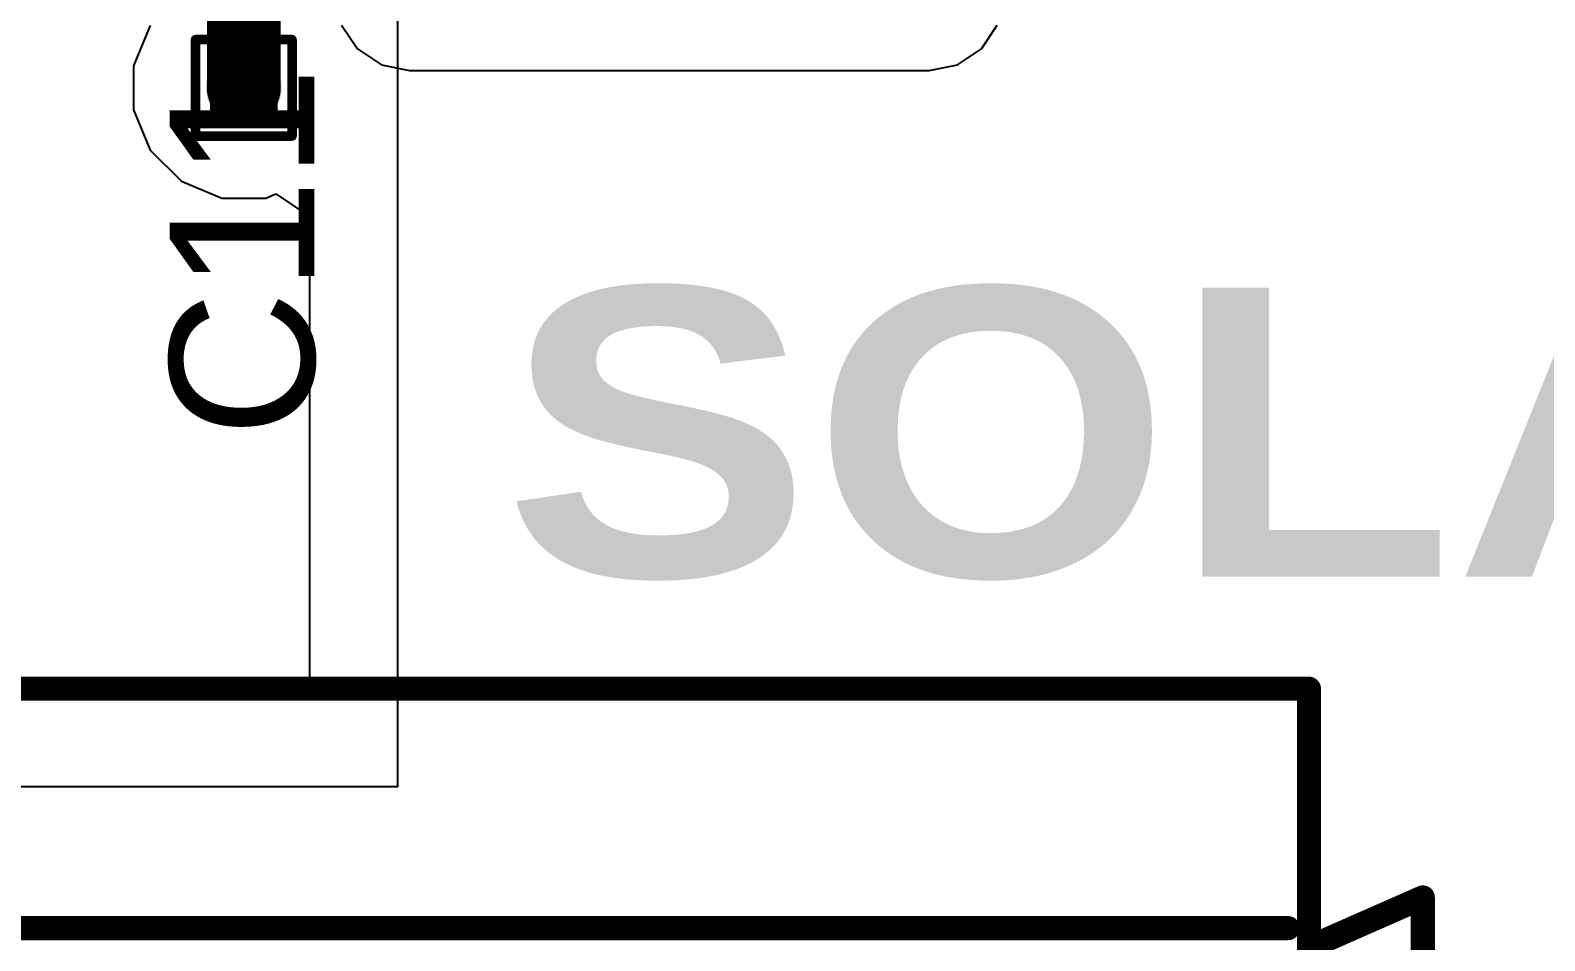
# Model space of a CAD drawing. Header units: inches. Extents: x -18 to 5357, y -8 to 5291.
# Drawn here: x 8.21 to 16.19, y 4.72 to 9.52 of the extents above; entities that cross this region are included whole.
import ezdxf

# ---------------------------------------------------------------- set-up
doc = ezdxf.new("R2010")
doc.units = ezdxf.units.IN
for name, color, linetype in [('Bottom Layer', 5, 'Continuous'), ('Drill Drawing', 1, 'Continuous'), ('Ground', 16, 'Continuous'), ('Power', 76, 'Continuous'), ('Top Layer', 1, 'Continuous'), ('Top Overlay', 2, 'Continuous'), ('Via Holes', 16, 'Continuous')]:
    doc.layers.add(name, color=color, linetype=linetype)
doc.styles.add('Arial', font='', dxfattribs={"height": 0.2})
doc.styles.add('Arial Black_Bold', font='', dxfattribs={"height": 0.2})
doc.styles.get('Arial').set_extended_font_data('Arial')
doc.styles.get('Arial Black_Bold').set_extended_font_data('Arial Black', bold=True)

# ---------------------------------------------------------------- blocks, each defined once
blk = doc.blocks.new('DB128L_5_08_2P_GN_S_85')
at = {"layer": 'Top Overlay'}
for points in [[(-5.1, 4.9492, 0.127, 0.127, 0), (-5.1, -5.1, 0.127, 0.127, 0)], [(-5.7, -3, 0.127, 0.127, 0), (-5.7, -4, 0.127, 0.127, 0)], [(-5.1, -3.7358, 0.127, 0.127, 0), (-5.7, -4, 0.127, 0.127, 0)], [(4.99, -3.8381, 0.127, 0.127, 0), (-4.99, -3.8381, 0.127, 0.127, 0)], [(0.5973, -3.8381, 0.127, 0.127, 0), (0.473, -3.8381, 0.127, 0.127, 0)], [(5.1, -5.1, 0.127, 0.127, 0), (-5.1, -5.1, 0.127, 0.127, 0)]]:
    blk.add_lwpolyline(points, format="xyseb", dxfattribs=at)
for points in [[(-5.1318, -3.7358, 0.0635, 0.0635, 1), (-5.0683, -3.7358, 0.0635, 0.0635, 1)], [(-5.0218, -3.8381, 0.0635, 0.0635, 1), (-4.9583, -3.8381, 0.0635, 0.0635, 1)], [(0.4412, -3.8381, 0.0635, 0.0635, 1), (0.5047, -3.8381, 0.0635, 0.0635, 1)], [(0.5656, -3.8381, 0.0635, 0.0635, 1), (0.6291, -3.8381, 0.0635, 0.0635, 1)], [(-5.7317, -4, 0.0635, 0.0635, 1), (-5.6682, -4, 0.0635, 0.0635, 1)], [(-5.7317, -4, 0.0635, 0.0635, 1), (-5.6682, -4, 0.0635, 0.0635, 1)], [(-5.1318, -5.1, 0.0635, 0.0635, 1), (-5.0683, -5.1, 0.0635, 0.0635, 1)], [(-5.1318, -5.1, 0.0635, 0.0635, 1), (-5.0683, -5.1, 0.0635, 0.0635, 1)]]:
    blk.add_lwpolyline(points, format="xyseb", close=True, dxfattribs=at)

msp = doc.modelspace()

# ---------------------------------------------------------------- hatches: boundary and pattern name
at = {"layer": 'Bottom Layer'}
h = msp.add_hatch(color=5, dxfattribs=at)
edge = h.paths.add_edge_path()
edge.add_arc((9.3307, 9.2202), 0.2, 0, 360)
at = {"layer": 'Ground'}
h = msp.add_hatch(color=16, dxfattribs=at)
edge = h.paths.add_edge_path()
edge.add_arc((9.3307, 9.2202), 0.2, 0, 360)
at = {"layer": 'Power'}
h = msp.add_hatch(color=76, dxfattribs=at)
edge = h.paths.add_edge_path()
edge.add_arc((9.3307, 9.2202), 0.2, 0, 360)
at = {"layer": 'Top Layer'}
h = msp.add_hatch(color=1, dxfattribs=at)
edge = h.paths.add_edge_path()
edge.add_arc((9.3307, 9.2202), 0.2, 0, 360)
at = {"layer": 'Via Holes'}
h = msp.add_hatch(color=7, dxfattribs=at)
edge = h.paths.add_edge_path()
edge.add_arc((9.3307, 9.2202), 0.1, 0, 360)

# ---------------------------------------------------------------- linework, layer by layer
at = {"layer": 'Drill Drawing'}
for points in [[(9.0767, 9.4742, 0.0508, 0.0508, 0), (9.5847, 9.4742, 0.0508, 0.0508, 0)], [(9.0767, 8.9662, 0.0508, 0.0508, 0), (9.0767, 9.4742, 0.0508, 0.0508, 0)], [(9.5847, 8.9662, 0.0508, 0.0508, 0), (9.5847, 9.4742, 0.0508, 0.0508, 0)], [(9.1783, 9.3726, 0.0508, 0.0508, 0), (9.4831, 9.3726, 0.0508, 0.0508, 0)], [(9.1783, 9.0678, 0.0508, 0.0508, 0), (9.1783, 9.3726, 0.0508, 0.0508, 0)], [(9.4831, 9.0678, 0.0508, 0.0508, 0), (9.4831, 9.3726, 0.0508, 0.0508, 0)], [(9.1783, 9.0678, 0.0508, 0.0508, 0), (9.4831, 9.0678, 0.0508, 0.0508, 0)], [(9.0767, 8.9662, 0.0508, 0.0508, 0), (9.5847, 8.9662, 0.0508, 0.0508, 0)]]:
    msp.add_lwpolyline(points, format="xyseb", dxfattribs=at)
for points in [[(9.064, 9.4742, 0.0254, 0.0254, 1), (9.0894, 9.4742, 0.0254, 0.0254, 1)], [(9.064, 9.4742, 0.0254, 0.0254, 1), (9.0894, 9.4742, 0.0254, 0.0254, 1)], [(9.572, 9.4742, 0.0254, 0.0254, 1), (9.5974, 9.4742, 0.0254, 0.0254, 1)], [(9.572, 9.4742, 0.0254, 0.0254, 1), (9.5974, 9.4742, 0.0254, 0.0254, 1)], [(9.1656, 9.3726, 0.0254, 0.0254, 1), (9.191, 9.3726, 0.0254, 0.0254, 1)], [(9.1656, 9.3726, 0.0254, 0.0254, 1), (9.191, 9.3726, 0.0254, 0.0254, 1)], [(9.4704, 9.3726, 0.0254, 0.0254, 1), (9.4958, 9.3726, 0.0254, 0.0254, 1)], [(9.4704, 9.3726, 0.0254, 0.0254, 1), (9.4958, 9.3726, 0.0254, 0.0254, 1)], [(9.1656, 9.0678, 0.0254, 0.0254, 1), (9.191, 9.0678, 0.0254, 0.0254, 1)], [(9.1656, 9.0678, 0.0254, 0.0254, 1), (9.191, 9.0678, 0.0254, 0.0254, 1)], [(9.4704, 9.0678, 0.0254, 0.0254, 1), (9.4958, 9.0678, 0.0254, 0.0254, 1)], [(9.4704, 9.0678, 0.0254, 0.0254, 1), (9.4958, 9.0678, 0.0254, 0.0254, 1)], [(9.064, 8.9662, 0.0254, 0.0254, 1), (9.0894, 8.9662, 0.0254, 0.0254, 1)], [(9.064, 8.9662, 0.0254, 0.0254, 1), (9.0894, 8.9662, 0.0254, 0.0254, 1)], [(9.572, 8.9662, 0.0254, 0.0254, 1), (9.5974, 8.9662, 0.0254, 0.0254, 1)], [(9.572, 8.9662, 0.0254, 0.0254, 1), (9.5974, 8.9662, 0.0254, 0.0254, 1)]]:
    msp.add_lwpolyline(points, format="xyseb", close=True, dxfattribs=at)
at = {"layer": 'Power'}
for p, q in [((10.1429, 5.5372), (10.1429, 14.966)), ((8.8381, 9.5493), (8.7497, 9.3358)), ((8.7497, 9.3358), (8.7497, 9.1046)), ((8.7497, 9.1046), (8.8381, 8.8911)), ((8.8381, 8.8911), (9.0015, 8.7277)), ((9.0015, 8.7277), (9.2151, 8.6392)), ((9.2151, 8.6392), (9.4462, 8.6392)), ((9.4462, 8.6392), (9.4996, 8.6613)), ((9.4996, 8.6613), (9.6774, 8.5425)), ((9.6774, 8.5425), (9.6774, 5.9944)), ((9.6774, 5.9944), (5.3452, 5.9944)), ((-3.6114, 5.5372), (10.1429, 5.5372))]:
    msp.add_line(p, q, dxfattribs=at)
at = {"layer": 'Top Layer'}
for p, q in [((9.8455, 9.5512), (9.9297, 9.4252)), ((13.2169, 9.4252), (13.3011, 9.5512)), ((9.9297, 9.4252), (10.0557, 9.341)), ((13.0909, 9.341), (13.2169, 9.4252)), ((10.0557, 9.341), (10.2044, 9.3114)), ((12.9422, 9.3114), (13.0909, 9.341)), ((10.2044, 9.3114), (12.9422, 9.3114))]:
    msp.add_line(p, q, dxfattribs=at)
msp.add_lwpolyline([(9.3307, 9.2202, 0.3894, 0.3894, 0), (9.3307, 9.9285, 0.3894, 0.3894, 0)], format="xyseb", dxfattribs=at)
msp.add_lwpolyline([(9.2333, 9.2202, 0.1947, 0.1947, 1), (9.428, 9.2202, 0.1947, 0.1947, 1)], format="xyseb", close=True, dxfattribs=at)

# ---------------------------------------------------------------- block references
at = {"rotation": 180}
msp.add_blockref('DB128L_5_08_2P_GN_S_85', (9.8431, 0.9531), dxfattribs=at)

# ---------------------------------------------------------------- texts
at = {"layer": 'Top Overlay', "style": 'Arial'}
msp.add_text('C11', height=0.762, rotation=90, dxfattribs=at).set_placement((9.7027, 7.379))
at = {"layer": 'Top Overlay', "style": 'Arial Black_Bold'}
msp.add_text('SOLAR', height=1.524, dxfattribs=at).set_placement((10.6974, 6.6438))

doc.saveas('drawing.dxf')
